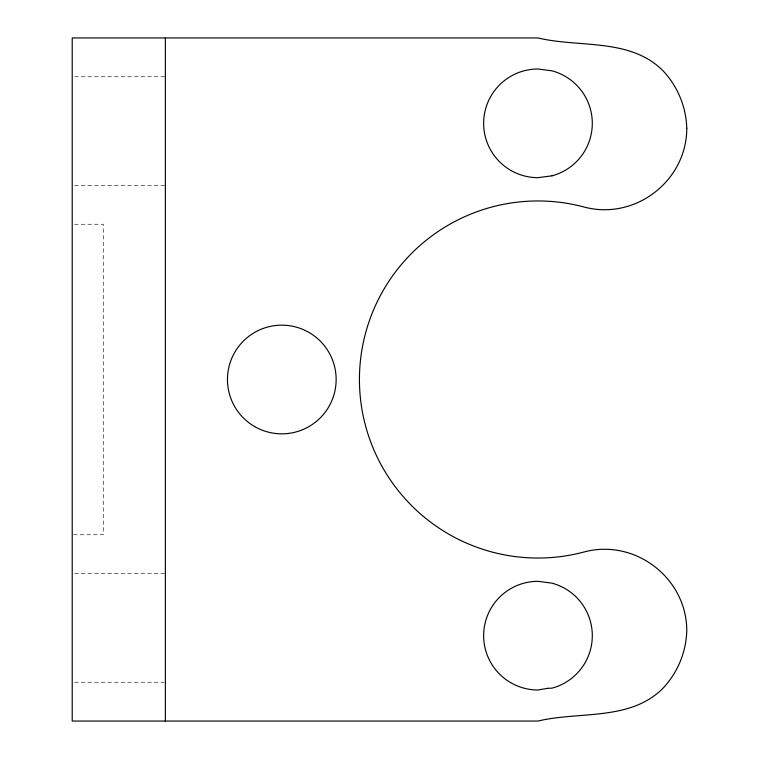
<?xml version="1.0" encoding="UTF-8"?>
<svg xmlns="http://www.w3.org/2000/svg" width="759" height="759" viewBox="0 0 759 759"><rect width="100%" height="100%" fill="white"/><g stroke="black" fill="none" stroke-linecap="round" stroke-linejoin="round"><path stroke-width="0.57" stroke-dasharray="3.79 2.85" d="M74.581 76.763L165.367 76.763M74.581 185.433L165.367 185.433M74.524 224.247L103.271 224.247L103.271 534.753L72.219 534.753M74.581 573.567L165.367 573.567M74.581 682.237L164.191 682.237"/><path stroke-width="1.14" d="M165.367 37.95L165.367 721.05M686.781 128.318C686.734 180.974 635.055 220.622 584.183 207.046A178.536 178.536 0 0 0 359.434 379.5A178.536 178.536 0 0 0 584.183 551.954C635.055 538.378 686.734 578.026 686.781 630.682C686.155 652.19 677.673 672.673 662.911 688.318C630.15 721.23 579.316 711.117 537.97 721.05L72.219 721.05L72.219 37.95L537.97 37.95C579.316 47.883 630.15 37.77 662.911 70.682C677.673 86.327 686.155 106.81 686.781 128.318M547.637 688.318L537.97 689.997A54.335 54.335 0 0 1 483.635 635.663A54.335 54.335 0 0 1 537.97 581.328L552.03 583.178A54.335 54.335 0 0 1 552.03 688.147L547.637 688.318M552.03 175.822L537.97 177.672A54.335 54.335 0 0 1 483.635 123.337A54.335 54.335 0 0 1 537.97 69.003L552.03 70.853A54.335 54.335 0 0 1 552.03 175.822M254.635 426.558A54.335 54.335 0 0 0 336.142 379.5A54.335 54.335 0 0 0 254.635 332.442A54.335 54.335 0 0 0 254.635 426.558"/></g></svg>
